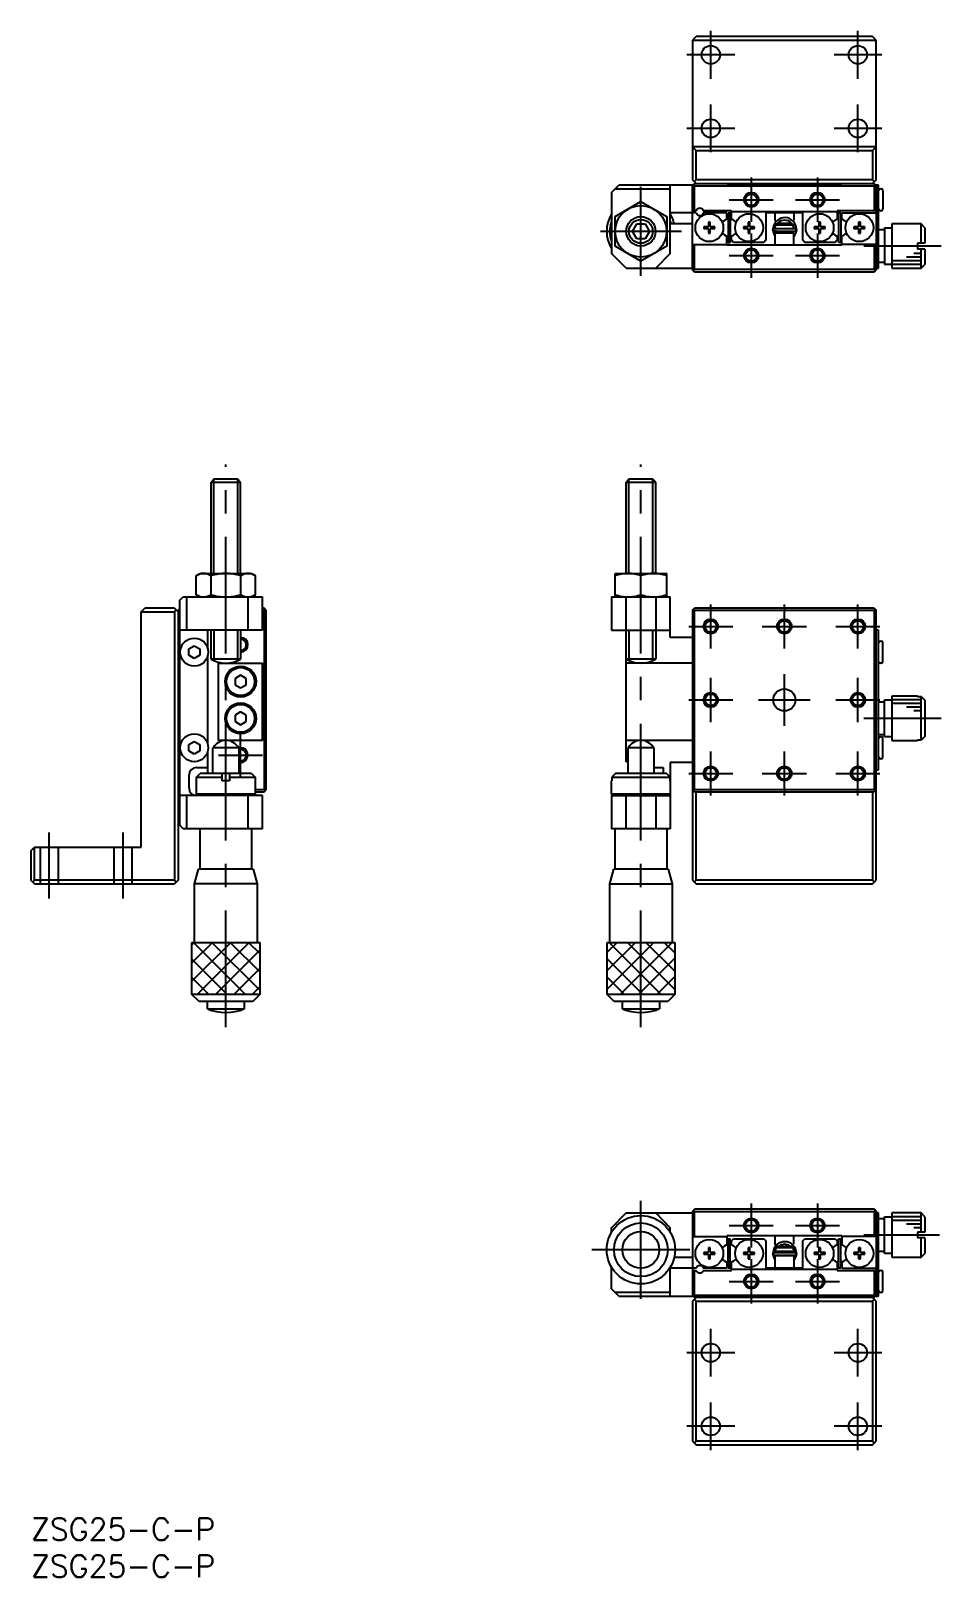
# Model space of a CAD drawing. Extents: x 0 to 268, y -8 to 202.
# Drawn here: x 0 to 123.7, y -8 to 202.2 of the extents above; entities that cross this region are included whole.
import ezdxf

# ---------------------------------------------------------------- set-up
doc = ezdxf.new("R2010")
doc.units = 0
doc.header["$LTSCALE"] = 0.5
doc.linetypes.add('CENTER', pattern=[50.8, 31.75, -6.35, 6.35, -6.35])
doc.linetypes.add('DASHED', pattern=[19.05, 12.7, -6.35])
for name, color, linetype in [('MSM_CENTER', 1, 'CENTER'), ('MSM_CONTINUOUS', 7, 'CONTINUOUS'), ('MSM_DASHED', 4, 'DASHED'), ('MSM_NARROW', 5, 'CONTINUOUS'), ('MSM_PART_NUMBER', 7, 'CONTINUOUS')]:
    doc.layers.add(name, color=color, linetype=linetype)
doc.styles.get("Standard").update_dxf_attribs({"font": 'txt.shx', "height": 3, "bigfont": 'bigfont.shx'})

# ---------------------------------------------------------------- blocks, each defined once
blk = doc.blocks.new('*U11')
at = {"layer": 'MSM_PART_NUMBER'}
blk.add_text('ZSG25-C-P', height=3, dxfattribs=at).set_placement((0, -3))
blk = doc.blocks.new('*U12')
at = {"layer": 'MSM_PART_NUMBER'}
blk.add_text('ZSG25-C-P', height=3, dxfattribs=at).set_placement((0, -8))

msp = doc.modelspace()

# ---------------------------------------------------------------- linework, layer by layer
at = {"layer": 'MSM_CENTER'}
for p, q in [((92.42, 195.71), (92.42, 202.21)), ((112.42, 195.71), (112.42, 202.21)), ((95.67, 198.96), (89.18, 198.96)), ((115.67, 198.96), (109.17, 198.96)), ((92.42, 185.71), (92.42, 192.21)), ((112.42, 185.71), (112.42, 192.21)), ((95.67, 188.96), (89.18, 188.96)), ((115.67, 188.96), (109.17, 188.96)), ((82.92, 168.92), (82.92, 181)), ((97.92, 182.26), (97.92, 176.26)), ((106.92, 182.26), (106.92, 176.26)), ((94.92, 179.26), (100.92, 179.26)), ((103.92, 179.26), (109.92, 179.26)), ((88.42, 174.96), (77.42, 174.96)), ((97.92, 174.66), (97.92, 168.66)), ((106.92, 174.66), (106.92, 168.66)), ((123.72, 172.96), (113.22, 172.96)), ((94.92, 171.66), (100.92, 171.66)), ((103.92, 171.66), (109.92, 171.66)), ((26.5, 66.75), (26.5, 143.25)), ((82.92, 66.75), (82.92, 143.25)), ((92.42, 118.25), (92.42, 124.25)), ((102.42, 118.25), (102.42, 124.25)), ((112.42, 118.25), (112.42, 124.25)), ((89.42, 121.25), (95.42, 121.25)), ((99.42, 121.25), (105.42, 121.25)), ((109.42, 121.25), (115.42, 121.25)), ((92.42, 108.25), (92.42, 114.25)), ((102.42, 107.75), (102.42, 114.75)), ((112.42, 108.25), (112.42, 114.25)), ((89.42, 111.25), (95.42, 111.25)), ((98.92, 111.25), (105.92, 111.25)), ((109.42, 111.25), (115.42, 111.25)), ((123.72, 108.75), (113.22, 108.75)), ((28.5, 100.75), (28.5, 106.75)), ((25.5, 103.75), (31.5, 103.75)), ((92.42, 98.25), (92.42, 104.25)), ((102.42, 98.25), (102.42, 104.25)), ((112.42, 98.25), (112.42, 104.25)), ((89.42, 101.25), (95.42, 101.25)), ((99.42, 101.25), (105.42, 101.25)), ((109.42, 101.25), (115.42, 101.25)), ((2.5, 84.25), (2.5, 93.25)), ((12.5, 93.25), (12.5, 84.25)), ((82.92, 29.85), (82.92, 43.15)), ((97.92, 42.8), (97.92, 36.8)), ((106.92, 42.8), (106.92, 36.8)), ((94.92, 39.8), (100.92, 39.8)), ((103.92, 39.8), (109.92, 39.8)), ((123.52, 38.5), (113.22, 38.5)), ((89.57, 36.5), (76.27, 36.5)), ((97.92, 35.2), (97.92, 29.2)), ((106.92, 35.2), (106.92, 29.2)), ((94.92, 32.2), (100.92, 32.2)), ((103.92, 32.2), (109.92, 32.2)), ((92.42, 19.25), (92.42, 25.75)), ((112.42, 19.25), (112.42, 25.75)), ((95.67, 22.5), (89.18, 22.5)), ((115.67, 22.5), (109.17, 22.5)), ((92.42, 9.25), (92.42, 15.75)), ((112.42, 9.25), (112.42, 15.75)), ((95.67, 12.5), (89.18, 12.5)), ((115.67, 12.5), (109.17, 12.5))]:
    msp.add_line(p, q, dxfattribs=at)
at = {"layer": 'MSM_CONTINUOUS'}
for p, q in [((90.43, 201.46), (89.93, 200.96)), ((89.93, 200.96), (89.93, 181.96)), ((89.93, 200.96), (114.92, 200.96)), ((114.42, 201.46), (90.43, 201.46)), ((114.92, 200.96), (114.42, 201.46)), ((114.92, 181.96), (114.92, 200.96)), ((114.92, 186.46), (89.93, 186.46)), ((89.93, 186.46), (90.43, 185.96)), ((90.43, 185.96), (114.42, 185.96)), ((90.43, 181.96), (90.43, 185.96)), ((114.42, 185.96), (114.92, 186.46)), ((114.42, 185.96), (114.42, 181.96)), ((78.93, 180.26), (79.93, 181.26)), ((89.93, 181.26), (79.93, 181.26)), ((86.92, 171.96), (86.92, 181.26)), ((90.43, 181.46), (89.93, 181.96)), ((89.93, 181.16), (90.22, 181.46)), ((89.93, 169.76), (89.93, 181.26)), ((90.22, 181.16), (90.07, 181.31)), ((90.43, 181.96), (90.18, 181.71)), ((90.22, 181.46), (114.62, 181.46)), ((90.22, 181.16), (114.62, 181.16)), ((90.22, 177.76), (90.22, 181.16)), ((114.42, 181.96), (90.43, 181.96)), ((94.62, 181.46), (94.82, 181.26)), ((94.82, 181.26), (110.02, 181.26)), ((110.02, 181.26), (110.22, 181.46)), ((114.92, 181.96), (114.42, 181.46)), ((114.67, 181.71), (114.42, 181.96)), ((114.62, 181.46), (114.92, 181.16)), ((114.77, 181.31), (114.62, 181.16)), ((114.62, 181.16), (114.62, 177.76)), ((114.92, 181.26), (114.92, 169.76)), ((115.22, 181.26), (114.92, 181.26)), ((115.22, 169.96), (115.22, 181.26)), ((78.93, 180.26), (78.93, 171.96)), ((79.43, 180.76), (86.92, 180.76)), ((79.43, 176.98), (82.92, 179)), ((82.92, 179), (86.43, 176.98)), ((115.47, 180.76), (115.58, 180.76)), ((115.83, 180.51), (115.83, 178.01)), ((79.43, 172.94), (79.43, 176.98)), ((86.43, 176.98), (86.43, 172.94)), ((90.45, 177.46), (86.92, 177.46)), ((90.45, 177.76), (89.93, 177.76)), ((95.22, 177.76), (91.4, 177.76)), ((94.62, 177.46), (91.4, 177.46)), ((94.62, 176.66), (94.33, 176.49)), ((94.62, 176.66), (94.62, 177.46)), ((94.77, 177.46), (94.77, 173.46)), ((94.77, 177.46), (95.07, 177.46)), ((95.07, 177.46), (95.07, 173.46)), ((95.22, 176.66), (95.22, 177.76)), ((95.22, 177.66), (109.62, 177.66)), ((95.22, 176.66), (95.52, 176.49)), ((99.92, 177.46), (99.92, 173.76)), ((104.92, 177.46), (99.92, 177.46)), ((101.19, 176.41), (101.19, 177.46)), ((103.69, 177.46), (103.69, 176.47)), ((104.92, 173.76), (104.92, 177.46)), ((109.62, 176.66), (109.33, 176.49)), ((114.92, 177.76), (109.62, 177.76)), ((109.62, 177.76), (109.62, 176.66)), ((109.77, 177.46), (109.77, 173.46)), ((110.08, 177.46), (109.77, 177.46)), ((110.08, 177.46), (110.08, 173.46)), ((110.22, 177.46), (114.92, 177.46)), ((110.22, 176.66), (110.22, 177.46)), ((110.22, 176.66), (110.52, 176.49)), ((115.58, 177.76), (115.47, 177.76)), ((81.77, 174.96), (82.35, 175.96)), ((82.35, 173.96), (81.77, 174.96)), ((82.35, 175.96), (83.5, 175.96)), ((83.5, 175.96), (84.08, 174.96)), ((84.08, 174.96), (83.5, 173.96)), ((89.93, 175.96), (86.92, 175.96)), ((92.1, 175.58), (91.47, 175.58)), ((91.47, 175.58), (91.47, 175.33)), ((91.47, 175.33), (92.1, 175.33)), ((92.1, 176.21), (92.1, 175.58)), ((92.35, 176.21), (92.1, 176.21)), ((92.1, 175.33), (92.1, 174.71)), ((92.1, 174.71), (92.35, 174.71)), ((92.35, 175.58), (92.35, 176.21)), ((92.97, 175.58), (92.35, 175.58)), ((92.35, 175.33), (92.97, 175.33)), ((92.35, 174.71), (92.35, 175.33)), ((92.97, 175.33), (92.97, 175.58)), ((97.5, 175.58), (96.87, 175.58)), ((96.87, 175.58), (96.87, 175.33)), ((96.87, 175.33), (97.5, 175.33)), ((97.5, 176.21), (97.5, 175.58)), ((97.75, 176.21), (97.5, 176.21)), ((97.5, 175.33), (97.5, 174.71)), ((97.5, 174.71), (97.75, 174.71)), ((97.75, 175.58), (97.75, 176.21)), ((98.37, 175.58), (97.75, 175.58)), ((97.75, 175.33), (98.37, 175.33)), ((97.75, 174.71), (97.75, 175.33)), ((98.37, 175.33), (98.37, 175.58)), ((100.87, 175.18), (100.9, 175.28)), ((100.91, 175.08), (100.87, 175.18)), ((100.9, 175.28), (100.97, 175.35)), ((100.99, 175.02), (100.91, 175.08)), ((100.97, 175.35), (101.09, 175.37)), ((101.02, 174.8), (101.03, 174.84)), ((101.02, 174.77), (101.02, 174.8)), ((101.02, 174.74), (101.02, 174.77)), ((101.02, 174.7), (101.02, 174.74)), ((101.02, 174.67), (101.02, 174.7)), ((101.02, 174.64), (101.02, 174.67)), ((101.03, 174.61), (101.02, 174.64)), ((101.03, 174.84), (101.04, 174.87)), ((101.04, 174.57), (101.03, 174.61)), ((101.04, 174.9), (101.05, 174.93)), ((101.04, 174.87), (101.04, 174.9)), ((101.04, 174.54), (101.04, 174.57)), ((101.05, 174.51), (101.04, 174.54)), ((101.05, 174.93), (101.07, 174.97)), ((101.06, 174.48), (101.05, 174.51)), ((101.08, 174.45), (101.06, 174.48)), ((101.07, 174.97), (101.08, 175)), ((101.08, 175.36), (103.86, 175.36)), ((101.08, 175), (101.09, 175.01)), ((101.09, 175.37), (101.17, 175.38)), ((101.17, 175.36), (101.17, 175.56)), ((101.17, 175.56), (101.22, 175.56)), ((101.17, 175.36), (103.67, 175.36)), ((101.18, 175.36), (101.17, 175.36)), ((101.17, 174.76), (101.41, 175)), ((101.17, 174.76), (103.67, 174.76)), ((101.17, 173.06), (101.17, 174.76)), ((101.22, 175.86), (101.44, 176.06)), ((101.22, 175.86), (103.62, 175.86)), ((101.22, 175.56), (101.22, 175.86)), ((101.44, 176.06), (103.41, 176.06)), ((103.41, 176.06), (103.62, 175.86)), ((103.44, 175), (103.67, 174.76)), ((103.56, 174.87), (103.58, 175)), ((103.58, 174.85), (103.65, 175)), ((103.62, 175.86), (103.62, 175.56)), ((103.63, 175.7), (103.62, 175.69)), ((103.62, 175.63), (103.64, 175.64)), ((103.62, 175.56), (103.67, 175.56)), ((103.68, 175.56), (103.63, 175.71)), ((103.63, 175.68), (103.64, 175.68)), ((103.64, 175.64), (103.65, 175.65)), ((103.67, 175.56), (103.67, 175.36)), ((103.67, 175.36), (103.67, 175.35)), ((103.67, 174.76), (103.67, 173.06)), ((103.72, 175.38), (103.68, 175.56)), ((103.68, 175.5), (103.7, 175.48)), ((103.68, 175.38), (103.79, 175.38)), ((103.79, 175.38), (103.89, 175.37)), ((103.89, 175.37), (103.99, 175.34)), ((104.02, 175.07), (103.93, 175.02)), ((103.99, 175.34), (104.06, 175.26)), ((104.07, 175.16), (104.02, 175.07)), ((104.06, 175.26), (104.07, 175.16)), ((106.47, 175.58), (106.47, 175.33)), ((107.1, 175.58), (106.47, 175.58)), ((106.47, 175.33), (107.1, 175.33)), ((107.1, 176.21), (107.1, 175.58)), ((107.35, 176.21), (107.1, 176.21)), ((107.1, 175.33), (107.1, 174.71)), ((107.1, 174.71), (107.35, 174.71)), ((107.35, 175.58), (107.35, 176.21)), ((107.97, 175.58), (107.35, 175.58)), ((107.35, 175.33), (107.97, 175.33)), ((107.35, 174.71), (107.35, 175.33)), ((107.97, 175.33), (107.97, 175.58)), ((112.5, 175.58), (111.87, 175.58)), ((111.87, 175.58), (111.87, 175.33)), ((111.87, 175.33), (112.5, 175.33)), ((112.75, 176.21), (112.5, 176.21)), ((112.5, 176.21), (112.5, 175.58)), ((112.5, 175.33), (112.5, 174.71)), ((112.5, 174.71), (112.75, 174.71)), ((112.75, 175.58), (112.75, 176.21)), ((113.37, 175.58), (112.75, 175.58)), ((112.75, 174.71), (112.75, 175.33)), ((112.75, 175.33), (113.37, 175.33)), ((113.37, 175.33), (113.37, 175.58)), ((115.22, 175.21), (116.03, 175.21)), ((116.03, 175.46), (116.03, 170.46)), ((116.03, 175.46), (117.02, 175.46)), ((117.02, 175.96), (117.02, 169.96)), ((121.02, 175.96), (117.02, 175.96)), ((121.02, 173.36), (121.02, 175.96)), ((121.52, 175.46), (121.02, 175.96)), ((121.52, 175.46), (121.52, 173.36)), ((82.92, 170.92), (79.43, 172.94)), ((83.5, 173.96), (82.35, 173.96)), ((86.43, 172.94), (82.92, 170.92)), ((89.93, 173.16), (94.62, 173.16)), ((90.22, 169.76), (90.22, 173.16)), ((94.62, 174.26), (94.33, 174.43)), ((94.62, 173.06), (94.62, 174.26)), ((110.22, 173.06), (94.62, 173.06)), ((94.77, 173.46), (95.07, 173.46)), ((95.22, 174.26), (95.52, 174.43)), ((95.22, 173.76), (95.22, 174.26)), ((95.52, 173.46), (95.22, 173.76)), ((99.62, 173.46), (95.52, 173.46)), ((99.92, 173.76), (99.62, 173.46)), ((101.09, 174.42), (101.08, 174.45)), ((101.11, 174.39), (101.09, 174.42)), ((101.12, 174.36), (101.11, 174.39)), ((101.12, 174.36), (101.13, 174.36)), ((101.12, 174.36), (101.12, 174.36)), ((101.12, 174.36), (101.12, 174.36)), ((101.12, 174.36), (101.12, 174.36)), ((101.13, 174.36), (101.17, 174.37)), ((101.13, 174.36), (101.14, 174.36)), ((101.13, 174.36), (101.13, 174.36)), ((101.13, 174.36), (101.13, 174.36)), ((101.13, 174.36), (101.13, 174.36)), ((101.13, 174.36), (101.13, 174.36)), ((101.14, 174.36), (101.15, 174.36)), ((101.14, 174.36), (101.14, 174.36)), ((101.15, 174.37), (101.16, 174.37)), ((101.15, 174.36), (101.15, 174.37)), ((101.16, 174.37), (101.17, 174.37)), ((101.16, 174.37), (101.16, 174.37)), ((101.17, 174.37), (101.17, 174.38)), ((105.22, 173.46), (104.92, 173.76)), ((109.33, 173.46), (105.22, 173.46)), ((109.62, 174.26), (109.33, 174.43)), ((109.62, 173.76), (109.33, 173.46)), ((109.62, 174.26), (109.62, 173.76)), ((110.08, 173.46), (109.77, 173.46)), ((110.22, 174.26), (110.52, 174.43)), ((110.22, 173.06), (110.22, 174.26)), ((114.92, 173.16), (110.22, 173.16)), ((114.62, 173.16), (114.62, 169.76)), ((120.52, 173.36), (120.52, 172.56)), ((121.52, 173.36), (120.52, 173.36)), ((121.52, 172.56), (120.52, 172.56)), ((121.02, 169.96), (121.02, 172.56)), ((121.52, 172.56), (121.52, 170.46)), ((80.93, 169.96), (78.93, 171.96)), ((86.92, 171.96), (84.93, 169.96)), ((116.03, 170.71), (115.22, 170.71)), ((117.02, 170.46), (116.03, 170.46)), ((121.02, 169.96), (121.52, 170.46)), ((80.93, 169.96), (89.93, 169.96)), ((89.93, 169.76), (90.22, 169.46)), ((90.07, 169.61), (90.22, 169.76)), ((114.62, 169.76), (90.22, 169.76)), ((90.22, 169.46), (114.62, 169.46)), ((114.62, 169.46), (114.92, 169.76)), ((114.62, 169.76), (114.77, 169.61)), ((114.92, 169.96), (115.22, 169.96)), ((117.02, 169.96), (121.02, 169.96)), ((24.88, 141.25), (24.5, 140.87)), ((24.5, 140.87), (28.5, 140.87)), ((24.5, 128.45), (24.5, 140.87)), ((28.12, 141.25), (24.88, 141.25)), ((28.5, 140.87), (28.12, 141.25)), ((28.5, 128.45), (28.5, 140.87)), ((81.3, 141.25), (80.93, 140.87)), ((80.93, 140.87), (84.93, 140.87)), ((80.93, 128.45), (80.93, 140.87)), ((84.55, 141.25), (81.3, 141.25)), ((84.93, 140.87), (84.55, 141.25)), ((84.93, 128.45), (84.93, 140.87)), ((22.46, 128.14), (23, 128.45)), ((23, 128.45), (30, 128.45)), ((30, 128.45), (30.54, 128.14)), ((79.43, 128.45), (86.43, 128.45)), ((79.43, 125.25), (79.43, 128.45)), ((86.43, 125.25), (86.43, 128.45)), ((22.46, 125.56), (22.46, 128.14)), ((24.48, 125.56), (24.48, 128.14)), ((28.52, 125.56), (28.52, 128.14)), ((30.54, 125.56), (30.54, 128.14)), ((82.92, 125.56), (82.92, 128.14)), ((20.2, 124.75), (20.7, 125.25)), ((20.2, 124.75), (20.2, 94.25)), ((20.7, 125.25), (31.5, 125.25)), ((21.2, 120.75), (21.2, 125.25)), ((23, 125.25), (22.46, 125.56)), ((29.53, 125.25), (29.48, 125.25)), ((29.5, 125.25), (29.5, 120.75)), ((30.54, 125.56), (30, 125.25)), ((31.5, 120.75), (31.5, 125.25)), ((78.93, 125.25), (86.92, 125.25)), ((78.93, 125.25), (78.93, 120.75)), ((80.93, 102.85), (80.93, 125.25)), ((84.93, 125.25), (84.93, 116.79)), ((86.92, 119.75), (86.92, 125.25)), ((15, 123.25), (15.5, 123.75)), ((15, 91.25), (15, 123.25)), ((15, 123.25), (19.5, 123.25)), ((19.5, 123.75), (15.5, 123.75)), ((19.5, 123.75), (20, 123.25)), ((19.75, 123.5), (19.5, 123.25)), ((19.5, 123.25), (19.5, 86.75)), ((20.2, 123.65), (20, 123.45)), ((20, 123.45), (20, 86.75)), ((20.15, 123.6), (20.2, 123.55)), ((31.7, 123.75), (31.5, 123.75)), ((31.5, 123.45), (31.7, 123.45)), ((32, 123.45), (31.7, 123.75)), ((31.7, 123.45), (31.85, 123.6)), ((31.7, 123.45), (31.7, 99.05)), ((32, 99.05), (32, 123.45)), ((89.93, 123.45), (90.22, 123.75)), ((89.93, 123.45), (89.93, 86.75)), ((90.22, 123.45), (90.07, 123.6)), ((114.62, 123.75), (90.22, 123.75)), ((90.22, 99.05), (90.22, 123.45)), ((90.22, 123.45), (114.62, 123.45)), ((114.62, 123.75), (114.92, 123.45)), ((114.62, 123.45), (114.77, 123.6)), ((114.62, 123.45), (114.62, 99.05)), ((114.92, 86.75), (114.92, 123.45)), ((31.5, 120.75), (20.2, 120.75)), ((24, 120.75), (24, 118.36)), ((24.5, 116.79), (24.5, 120.75)), ((28.5, 120.75), (28.5, 116.79)), ((78.93, 120.75), (86.92, 120.75)), ((115.22, 120.75), (114.92, 120.75)), ((115.22, 101.75), (115.22, 120.75)), ((21.45, 118.18), (22.2, 118.62)), ((21.45, 117.32), (21.45, 118.18)), ((22.2, 118.62), (22.95, 118.18)), ((22.95, 118.18), (22.95, 117.32)), ((89.93, 119.75), (86.92, 119.75)), ((115.47, 119.25), (115.58, 119.25)), ((115.83, 116.5), (115.83, 119)), ((22.2, 116.88), (21.45, 117.32)), ((22.95, 117.32), (22.2, 116.88)), ((24, 117.14), (24, 105.36)), ((28.5, 116.79), (24.5, 116.79)), ((25.5, 116.25), (31.5, 116.25)), ((25.5, 105.75), (25.5, 116.25)), ((31.5, 105.75), (31.5, 116.25)), ((84.93, 116.79), (80.93, 116.79)), ((89.93, 116.25), (80.93, 116.25)), ((115.58, 116.25), (115.47, 116.25)), ((28.5, 114.62), (27.75, 114.18)), ((27.75, 114.18), (27.75, 113.32)), ((29.25, 114.18), (28.5, 114.62)), ((29.25, 113.32), (29.25, 114.18)), ((27.75, 113.32), (28.5, 112.88)), ((28.5, 112.88), (29.25, 113.32)), ((120.52, 111.75), (117.02, 111.75)), ((117.02, 111.75), (117.02, 105.75)), ((120.52, 111.75), (120.52, 111.72)), ((120.52, 111.72), (121.02, 111.72)), ((121.02, 105.78), (121.02, 111.72)), ((121.02, 111.72), (121.52, 111.22)), ((28.5, 109.62), (27.75, 109.18)), ((29.25, 109.18), (28.5, 109.62)), ((115.22, 111), (116.03, 111)), ((116.03, 106.25), (116.03, 111.25)), ((116.03, 111.25), (117.02, 111.25)), ((121.52, 111.22), (121.52, 106.28)), ((27.75, 109.18), (27.75, 108.32)), ((27.75, 108.32), (28.5, 107.88)), ((28.5, 107.88), (29.25, 108.32)), ((29.25, 108.32), (29.25, 109.18)), ((21.45, 105.18), (22.2, 105.62)), ((21.45, 104.32), (21.45, 105.18)), ((22.2, 105.62), (22.95, 105.18)), ((22.95, 105.18), (22.95, 104.32)), ((31.5, 105.75), (25.5, 105.75)), ((89.93, 105.75), (80.93, 105.75)), ((116.03, 106.5), (115.22, 106.5)), ((115.47, 106.25), (115.58, 106.25)), ((115.83, 103.5), (115.83, 106)), ((117.02, 106.25), (116.03, 106.25)), ((117.02, 105.75), (120.52, 105.75)), ((120.52, 105.78), (120.52, 105.75)), ((121.02, 105.78), (120.52, 105.78)), ((121.52, 106.28), (121.02, 105.78)), ((22.2, 103.88), (21.45, 104.32)), ((22.95, 104.32), (22.2, 103.88)), ((24, 104.14), (24, 101.25)), ((24.75, 101.25), (24.75, 104.75)), ((28.25, 104.75), (24.75, 104.75)), ((28.25, 104.75), (28.25, 101.25)), ((84.68, 104.75), (81.18, 104.75)), ((81.18, 101.25), (81.18, 104.75)), ((84.68, 104.75), (84.68, 101.25)), ((115.58, 103.25), (115.47, 103.25)), ((21.5, 99.25), (21.5, 101.05)), ((22.5, 102.05), (24, 102.05)), ((22.5, 100.75), (23, 101.25)), ((30, 101.25), (23, 101.25)), ((26, 100.25), (26, 101.25)), ((27, 101.25), (27, 100.25)), ((30, 101.25), (30.5, 100.75)), ((79.46, 101.25), (78.96, 100.75)), ((86.39, 101.25), (79.46, 101.25)), ((81.18, 102.85), (80.93, 102.85)), ((84.68, 102.05), (85.93, 102.05)), ((85.93, 102.05), (85.93, 101.25)), ((86.89, 100.75), (86.39, 101.25)), ((86.92, 102.75), (86.92, 93.75)), ((89.93, 102.75), (86.92, 102.75)), ((114.92, 101.75), (115.22, 101.75)), ((20, 99.05), (20.2, 98.85)), ((20.2, 98.95), (20.15, 98.9)), ((22.5, 100.75), (26, 100.75)), ((22.5, 98.45), (22.5, 100.75)), ((27, 100.25), (26, 100.25)), ((27, 100.75), (30.5, 100.75)), ((30.5, 100.75), (30.5, 98.45)), ((31.7, 99.05), (30.5, 99.05)), ((31.7, 98.75), (32, 99.05)), ((31.85, 98.9), (31.7, 99.05)), ((78.93, 98.45), (78.93, 100.25)), ((78.96, 100.25), (78.93, 100.25)), ((78.96, 100.75), (86.89, 100.75)), ((78.96, 100.75), (78.96, 100.25)), ((86.89, 100.25), (86.89, 100.75)), ((86.92, 100.25), (86.89, 100.25)), ((90.22, 98.75), (89.93, 99.05)), ((90.07, 98.9), (90.22, 99.05)), ((114.62, 99.05), (90.22, 99.05)), ((114.92, 99.05), (114.62, 98.75)), ((114.77, 98.9), (114.62, 99.05)), ((31.5, 98.25), (20.2, 98.25)), ((21.2, 93.75), (21.2, 98.25)), ((30.5, 98.45), (22.5, 98.45)), ((22.7, 98.25), (22.5, 98.45)), ((29.5, 98.25), (29.5, 93.75)), ((30.5, 98.45), (30.3, 98.25)), ((30.5, 98.75), (31.7, 98.75)), ((31.5, 93.75), (31.5, 98.25)), ((86.92, 98.45), (78.93, 98.45)), ((79.12, 98.25), (78.93, 98.45)), ((78.93, 98.25), (86.92, 98.25)), ((78.93, 98.25), (78.93, 93.75)), ((80.93, 93.75), (80.93, 98.25)), ((84.93, 98.25), (84.93, 93.75)), ((86.92, 98.45), (86.72, 98.25)), ((90.22, 98.75), (114.62, 98.75)), ((90.43, 86.75), (90.43, 98.75)), ((114.42, 98.75), (114.42, 86.75)), ((20.7, 93.75), (20.2, 94.25)), ((31.5, 93.75), (20.7, 93.75)), ((23, 88.25), (23, 93.75)), ((30, 93.75), (30, 88.25)), ((86.92, 93.75), (78.93, 93.75)), ((79.43, 88.25), (79.43, 93.75)), ((86.43, 93.75), (86.43, 88.25)), ((0, 90.75), (0.5, 91.25)), ((0, 90.75), (0, 86.75)), ((0.5, 86.75), (0.5, 91.25)), ((0.5, 91.25), (15, 91.25)), ((0.5, 86.25), (0, 86.75)), ((0.25, 86.5), (0.5, 86.75)), ((19.5, 86.75), (0.5, 86.75)), ((0.5, 86.25), (19.5, 86.25)), ((20, 86.75), (19.5, 86.25)), ((19.5, 86.75), (19.75, 86.5)), ((22.25, 86.25), (22.8, 88.25)), ((30.75, 86.25), (22.25, 86.25)), ((22.25, 78.25), (22.25, 86.25)), ((30.2, 88.25), (22.8, 88.25)), ((30.2, 88.25), (30.75, 86.25)), ((30.75, 86.25), (30.75, 78.25)), ((78.68, 86.25), (79.22, 88.25)), ((78.68, 86.25), (87.18, 86.25)), ((78.68, 78.25), (78.68, 86.25)), ((86.62, 88.25), (79.22, 88.25)), ((86.62, 88.25), (87.18, 86.25)), ((87.18, 86.25), (87.18, 78.25)), ((89.93, 86.75), (90.43, 86.25)), ((90.43, 86.75), (90.18, 86.5)), ((114.42, 86.75), (90.43, 86.75)), ((90.43, 86.25), (114.42, 86.25)), ((114.42, 86.25), (114.92, 86.75)), ((114.67, 86.5), (114.42, 86.75)), ((21.85, 78.25), (21.85, 71.25)), ((31.15, 78.25), (21.85, 78.25)), ((31.15, 71.25), (31.15, 78.25)), ((87.57, 78.25), (78.27, 78.25)), ((78.27, 78.25), (78.27, 71.25)), ((87.57, 71.25), (87.57, 78.25)), ((21.85, 71.25), (31.15, 71.25)), ((22.85, 70.25), (21.85, 71.25)), ((30.15, 70.25), (22.85, 70.25)), ((24, 69.25), (24, 70.25)), ((29, 70.25), (29, 69.25)), ((31.15, 71.25), (30.15, 70.25)), ((78.27, 71.25), (87.57, 71.25)), ((79.27, 70.25), (78.27, 71.25)), ((86.57, 70.25), (79.27, 70.25)), ((80.43, 69.25), (80.43, 70.25)), ((85.43, 70.25), (85.43, 69.25)), ((87.57, 71.25), (86.57, 70.25)), ((24, 69.25), (29, 69.25)), ((80.43, 69.25), (85.43, 69.25)), ((78.93, 39.5), (80.93, 41.5)), ((80.93, 41.5), (89.93, 41.5)), ((84.93, 41.5), (86.92, 39.5)), ((89.93, 41.7), (90.22, 42)), ((89.93, 41.7), (89.93, 30.2)), ((90.22, 41.7), (90.07, 41.85)), ((114.62, 42), (90.22, 42)), ((90.22, 41.7), (114.62, 41.7)), ((90.22, 38.3), (90.22, 41.7)), ((114.92, 41.7), (114.62, 42)), ((114.77, 41.85), (114.62, 41.7)), ((114.62, 41.7), (114.62, 38.3)), ((114.92, 41.7), (114.92, 30.2)), ((115.22, 41.5), (114.92, 41.5)), ((115.22, 30.2), (115.22, 41.5)), ((115.22, 40.75), (116.03, 40.75)), ((116.03, 36), (116.03, 41)), ((116.03, 41), (117.02, 41)), ((117.02, 41.5), (117.02, 35.5)), ((121.02, 41.5), (117.02, 41.5)), ((121.02, 38.9), (121.02, 41.5)), ((121.52, 41), (121.02, 41.5)), ((121.52, 41), (121.52, 38.9)), ((78.93, 38.87), (78.93, 39.5)), ((86.92, 38.87), (86.92, 39.5)), ((89.93, 38.3), (94.62, 38.3)), ((110.22, 38.4), (94.62, 38.4)), ((94.62, 38.4), (94.62, 37.2)), ((94.77, 34), (94.77, 38)), ((94.77, 38), (95.07, 38)), ((95.07, 34), (95.07, 38)), ((95.22, 37.7), (95.52, 38)), ((95.52, 38), (99.62, 38)), ((99.62, 38), (99.92, 37.7)), ((101.17, 37.16), (101.17, 38.4)), ((103.67, 38.4), (103.67, 37.28)), ((104.92, 37.7), (105.22, 38)), ((105.22, 38), (109.33, 38)), ((109.33, 38), (109.62, 37.7)), ((109.77, 34), (109.77, 38)), ((109.77, 38), (110.08, 38)), ((110.08, 34), (110.08, 38)), ((110.22, 38.4), (110.22, 37.2)), ((114.92, 38.3), (110.22, 38.3)), ((120.52, 38.9), (120.52, 38.1)), ((121.52, 38.9), (120.52, 38.9)), ((121.52, 38.1), (120.52, 38.1)), ((121.02, 35.5), (121.02, 38.1)), ((121.52, 38.1), (121.52, 36)), ((92.1, 36.12), (91.47, 36.12)), ((91.47, 36.12), (91.47, 35.88)), ((91.47, 35.88), (92.1, 35.88)), ((92.35, 36.75), (92.1, 36.75)), ((92.1, 36.75), (92.1, 36.12)), ((92.1, 35.88), (92.1, 35.25)), ((92.35, 36.12), (92.35, 36.75)), ((92.97, 36.12), (92.35, 36.12)), ((92.35, 35.88), (92.97, 35.88)), ((92.35, 35.25), (92.35, 35.88)), ((92.97, 35.88), (92.97, 36.12)), ((94.33, 37.03), (94.62, 37.2)), ((95.22, 37.2), (95.22, 37.7)), ((95.52, 37.03), (95.22, 37.2)), ((97.5, 36.12), (96.87, 36.12)), ((96.87, 36.12), (96.87, 35.88)), ((96.87, 35.88), (97.5, 35.88)), ((97.75, 36.75), (97.5, 36.75)), ((97.5, 36.75), (97.5, 36.12)), ((97.5, 35.88), (97.5, 35.25)), ((97.75, 36.12), (97.75, 36.75)), ((98.37, 36.12), (97.75, 36.12)), ((97.75, 35.88), (98.37, 35.88)), ((97.75, 35.25), (97.75, 35.88)), ((98.37, 35.88), (98.37, 36.12)), ((99.92, 37.7), (99.92, 34)), ((100.87, 35.96), (100.9, 36.06)), ((100.91, 35.86), (100.87, 35.96)), ((100.9, 36.06), (100.98, 36.13)), ((101, 35.8), (100.91, 35.86)), ((100.98, 36.13), (101.08, 36.15)), ((101.08, 36.15), (101.2, 36.15)), ((101.08, 36.14), (103.86, 36.14)), ((101.19, 36.3), (101.19, 36.5)), ((101.19, 36.5), (101.24, 36.5)), ((101.19, 36.3), (103.69, 36.3)), ((101.37, 36.13), (101.19, 36.3)), ((101.19, 35.7), (101.27, 35.78)), ((101.2, 36.15), (101.31, 36.16)), ((101.25, 36.25), (101.23, 36.15)), ((101.24, 36.8), (101.46, 37)), ((101.24, 36.8), (103.64, 36.8)), ((101.24, 36.5), (101.24, 36.8)), ((101.24, 35.78), (101.25, 35.75)), ((101.3, 36.2), (101.25, 36.24)), ((101.31, 36.16), (101.34, 36.16)), ((101.46, 37), (103.43, 37)), ((103.43, 37), (103.64, 36.8)), ((103.69, 36.3), (103.52, 36.13)), ((103.63, 36.13), (103.62, 36.13)), ((103.62, 35.78), (103.69, 35.7)), ((103.62, 35.78), (103.62, 35.77)), ((103.64, 36.14), (103.63, 36.13)), ((103.64, 36.8), (103.64, 36.5)), ((103.66, 36.77), (103.64, 36.76)), ((103.64, 36.75), (103.67, 36.77)), ((103.64, 36.5), (103.69, 36.5)), ((103.65, 36.14), (103.64, 36.14)), ((103.66, 36.15), (103.65, 36.14)), ((103.82, 36.86), (103.66, 36.77)), ((103.67, 36.15), (103.66, 36.15)), ((103.67, 36.77), (103.68, 36.77)), ((103.68, 36.15), (103.67, 36.15)), ((103.68, 36.77), (103.69, 36.78)), ((103.7, 36.15), (103.68, 36.15)), ((103.69, 36.78), (103.7, 36.78)), ((103.69, 36.5), (103.69, 36.3)), ((103.69, 35.71), (103.7, 35.78)), ((103.7, 36.78), (103.71, 36.79)), ((103.71, 36.15), (103.7, 36.15)), ((103.71, 36.79), (103.72, 36.8)), ((103.71, 36.15), (103.83, 36.15)), ((103.72, 36.8), (103.73, 36.8)), ((103.73, 36.8), (103.74, 36.81)), ((103.74, 36.81), (103.75, 36.81)), ((103.75, 36.81), (103.76, 36.82)), ((103.76, 36.82), (103.77, 36.82)), ((103.77, 36.83), (103.78, 36.83)), ((103.77, 36.82), (103.77, 36.83)), ((103.78, 36.83), (103.79, 36.84)), ((103.79, 36.84), (103.8, 36.84)), ((103.8, 36.84), (103.81, 36.85)), ((103.8, 36.84), (103.8, 36.84)), ((103.81, 36.85), (103.82, 36.85)), ((103.81, 36.85), (103.81, 36.85)), ((103.81, 36.85), (103.81, 36.85)), ((103.82, 36.85), (103.82, 36.85)), ((103.82, 36.85), (103.82, 36.85)), ((103.82, 36.85), (103.82, 36.85)), ((103.82, 36.85), (103.82, 36.85)), ((103.82, 36.85), (103.82, 36.85)), ((103.82, 36.85), (103.83, 36.85)), ((103.83, 36.85), (103.84, 36.82)), ((103.83, 36.15), (103.94, 36.14)), ((103.84, 36.82), (103.86, 36.79)), ((103.85, 36.18), (103.84, 36.15)), ((103.84, 36.15), (103.84, 36.15)), ((103.87, 36.21), (103.85, 36.18)), ((103.86, 36.79), (103.87, 36.76)), ((103.87, 36.76), (103.88, 36.73)), ((103.88, 36.24), (103.87, 36.21)), ((103.88, 36.73), (103.9, 36.7)), ((103.89, 36.27), (103.88, 36.24)), ((103.99, 35.82), (103.88, 35.79)), ((103.9, 36.31), (103.89, 36.27)), ((103.9, 36.7), (103.91, 36.67)), ((103.91, 36.34), (103.9, 36.31)), ((103.91, 36.67), (103.91, 36.64)), ((103.91, 36.64), (103.92, 36.6)), ((103.92, 36.37), (103.91, 36.34)), ((103.92, 36.6), (103.92, 36.57)), ((103.92, 36.57), (103.93, 36.54)), ((103.93, 36.44), (103.92, 36.4)), ((103.92, 36.4), (103.92, 36.37)), ((103.93, 36.54), (103.93, 36.5)), ((103.93, 36.5), (103.93, 36.47)), ((103.93, 36.47), (103.93, 36.44)), ((103.94, 36.14), (104.03, 36.09)), ((104.06, 35.89), (103.99, 35.82)), ((104.03, 36.09), (104.07, 36)), ((104.07, 36), (104.06, 35.89)), ((104.92, 34), (104.92, 37.7)), ((106.47, 36.12), (106.47, 35.88)), ((107.1, 36.12), (106.47, 36.12)), ((106.47, 35.88), (107.1, 35.88)), ((107.1, 36.75), (107.1, 36.12)), ((107.35, 36.75), (107.1, 36.75)), ((107.1, 35.88), (107.1, 35.25)), ((107.35, 36.12), (107.35, 36.75)), ((107.97, 36.12), (107.35, 36.12)), ((107.35, 35.88), (107.97, 35.88)), ((107.35, 35.25), (107.35, 35.88)), ((107.97, 35.88), (107.97, 36.12)), ((109.33, 37.03), (109.62, 37.2)), ((109.62, 37.7), (109.62, 37.2)), ((110.52, 37.03), (110.22, 37.2)), ((112.5, 36.12), (111.87, 36.12)), ((111.87, 36.12), (111.87, 35.88)), ((111.87, 35.88), (112.5, 35.88)), ((112.75, 36.75), (112.5, 36.75)), ((112.5, 36.75), (112.5, 36.12)), ((112.5, 35.88), (112.5, 35.25)), ((112.75, 36.12), (112.75, 36.75)), ((113.37, 36.12), (112.75, 36.12)), ((112.75, 35.88), (113.37, 35.88)), ((112.75, 35.25), (112.75, 35.88)), ((113.37, 35.88), (113.37, 36.12)), ((116.03, 36.25), (115.22, 36.25)), ((117.02, 36), (116.03, 36)), ((121.02, 35.5), (121.52, 36)), ((78.93, 31.2), (78.93, 34.13)), ((86.92, 30.2), (86.92, 34.13)), ((90.45, 34), (86.92, 34)), ((87.47, 35.5), (89.93, 35.5)), ((89.93, 33.7), (90.45, 33.7)), ((90.22, 30.3), (90.22, 33.7)), ((94.62, 34), (91.4, 34)), ((91.4, 33.7), (95.22, 33.7)), ((92.1, 35.25), (92.35, 35.25)), ((94.33, 34.97), (94.62, 34.8)), ((94.62, 34.8), (94.62, 34)), ((95.07, 34), (94.77, 34)), ((95.52, 34.97), (95.22, 34.8)), ((95.22, 33.7), (95.22, 34.8)), ((109.62, 33.8), (95.22, 33.8)), ((97.5, 35.25), (97.75, 35.25)), ((104.92, 34), (99.92, 34)), ((101.19, 34), (101.19, 35.7)), ((101.19, 35.7), (103.69, 35.7)), ((103.69, 35.7), (103.69, 34)), ((107.1, 35.25), (107.35, 35.25)), ((109.33, 34.97), (109.62, 34.8)), ((109.62, 34.8), (109.62, 33.7)), ((109.62, 33.7), (114.92, 33.7)), ((110.08, 34), (109.77, 34)), ((110.52, 34.97), (110.22, 34.8)), ((110.22, 34.8), (110.22, 34)), ((110.22, 34), (114.92, 34)), ((112.5, 35.25), (112.75, 35.25)), ((114.62, 33.7), (114.62, 30.3)), ((115.47, 33.7), (115.58, 33.7)), ((117.02, 35.5), (121.02, 35.5)), ((115.83, 30.95), (115.83, 33.45)), ((79.93, 30.2), (78.93, 31.2)), ((86.92, 30.7), (79.43, 30.7)), ((79.93, 30.2), (89.93, 30.2)), ((89.93, 30.3), (90.22, 30)), ((90.43, 30), (89.93, 29.5)), ((89.93, 29.5), (89.93, 10.5)), ((90.07, 30.15), (90.22, 30.3)), ((90.18, 29.75), (90.43, 29.5)), ((114.62, 30.3), (90.22, 30.3)), ((114.62, 30), (90.22, 30)), ((90.43, 10.5), (90.43, 29.5)), ((90.43, 29.5), (114.42, 29.5)), ((94.82, 30.2), (94.62, 30)), ((110.02, 30.2), (94.82, 30.2)), ((110.22, 30), (110.02, 30.2)), ((114.92, 29.5), (114.42, 30)), ((114.42, 29.5), (114.67, 29.75)), ((114.42, 29.5), (114.42, 10.5)), ((114.62, 30.3), (114.77, 30.15)), ((114.62, 30), (114.92, 30.3)), ((114.92, 30.2), (115.22, 30.2)), ((114.92, 10.5), (114.92, 29.5)), ((115.58, 30.7), (115.47, 30.7)), ((89.93, 10.5), (90.43, 10)), ((90.43, 10.5), (90.18, 10.25)), ((114.42, 10.5), (90.43, 10.5)), ((90.43, 10), (114.42, 10)), ((114.42, 10), (114.92, 10.5)), ((114.67, 10.25), (114.42, 10.5))]:
    msp.add_line(p, q, dxfattribs=at)
for centre, radius in [((92.42, 198.96), 1.25), ((112.42, 198.96), 1.25), ((92.42, 188.96), 1.25), ((112.42, 188.96), 1.25), ((97.92, 179.26), 0.783), ((106.92, 179.26), 0.783), ((82.92, 174.96), 3.5), ((82.92, 174.96), 2), ((92.22, 175.46), 1.9), ((97.62, 175.46), 1.9), ((107.22, 175.46), 1.9), ((112.62, 175.46), 1.9), ((97.92, 171.66), 0.783), ((106.92, 171.66), 0.783), ((92.42, 121.25), 0.783), ((102.42, 121.25), 0.783), ((112.42, 121.25), 0.783), ((22.2, 117.75), 1.9), ((28.5, 113.75), 2.1), ((28.5, 113.75), 1.9), ((92.42, 111.25), 0.783), ((102.42, 111.25), 1.5), ((112.42, 111.25), 0.783), ((28.5, 108.75), 2.1), ((28.5, 108.75), 1.9), ((22.2, 104.75), 1.9), ((92.42, 101.25), 0.783), ((102.42, 101.25), 0.783), ((112.42, 101.25), 0.783), ((82.92, 36.5), 4.65), ((82.92, 36.5), 3.65), ((97.92, 39.8), 0.783), ((106.92, 39.8), 0.783), ((82.92, 36.5), 2.5), ((92.22, 36), 1.9), ((97.62, 36), 1.9), ((107.22, 36), 1.9), ((112.62, 36), 1.9), ((97.92, 32.2), 0.783), ((106.92, 32.2), 0.783), ((92.42, 22.5), 1.25), ((112.42, 22.5), 1.25), ((92.42, 12.5), 1.25), ((112.42, 12.5), 1.25)]:
    msp.add_circle(centre, radius, dxfattribs=at)
for centre, radius, start, end in [((115.47, 180.51), 0.25, 90, 180), ((115.58, 180.51), 0.25, 0, 90), ((82.92, 174.96), 4.65, 149.3407, 210.6593), ((82.92, 174.96), 4.65, 12.4187, 30.6593), ((90.93, 177.61), 0.5, 17.4576, 162.5424), ((90.93, 177.61), 0.5, 197.4576, 342.5424), ((94.92, 175.46), 1.19, 97.2384, 142.457), ((94.92, 175.46), 1.19, 37.543, 82.7616), ((102.47, 175.23), 1.6, 318.6251, 215.6984), ((109.92, 175.46), 1.19, 97.2384, 142.457), ((109.92, 175.46), 1.19, 37.543, 82.7616), ((115.47, 178.01), 0.25, 180, 270), ((115.58, 178.01), 0.25, 270, 0), ((82.92, 174.96), 4.25, 160.2501, 199.7499), ((82.92, 174.96), 4.25, 13.609, 19.7499), ((95.02, 175.37), 1.32, 135.035, 141.7399), ((94.92, 175.46), 1.19, 217.543, 262.7616), ((95.02, 175.55), 1.32, 218.2601, 224.965), ((94.92, 175.46), 1.19, 277.2384, 322.457), ((94.83, 175.37), 1.32, 38.2601, 44.965), ((94.83, 175.55), 1.32, 315.035, 321.7399), ((102.54, 211.3), 36.31, 267.5551, 272.1885), ((102.47, 175.23), 1.25, 41.8369, 138.1631), ((110.02, 175.37), 1.32, 135.035, 141.7399), ((110.02, 175.55), 1.32, 218.2601, 224.965), ((109.92, 175.46), 1.19, 217.543, 262.7616), ((109.92, 175.46), 1.19, 277.2384, 322.457), ((109.83, 175.37), 1.32, 38.2601, 44.965), ((109.83, 175.55), 1.32, 315.035, 321.7399), ((23.54, 126.43), 2.02, 92.0278, 122.3564), ((23.41, 126.48), 1.97, 57.23, 88.3857), ((26.59, 121.16), 7.29, 90.7368, 106.8512), ((26.44, 121.38), 7.07, 72.888, 89.5241), ((29.6, 126.43), 2.02, 92.0278, 122.3564), ((29.48, 126.48), 1.97, 57.23, 88.3857), ((81.25, 122.97), 5.48, 90.8013, 109.4549), ((81.12, 123.06), 5.39, 70.3758, 89.368), ((84.75, 122.97), 5.48, 90.8013, 109.4549), ((84.62, 123.06), 5.39, 70.3766, 89.3673), ((23.52, 127.22), 1.97, 237.23, 268.3857), ((23.4, 127.27), 2.02, 272.0278, 302.3564), ((26.55, 132.29), 7.04, 252.8551, 269.557), ((26.42, 132.48), 7.23, 270.6651, 286.9228), ((29.6, 127.24), 1.99, 237.3499, 266.6327), ((29.46, 127.27), 2.02, 272.0278, 302.3564), ((81.23, 130.6), 5.35, 250.3172, 269.4267), ((81.1, 130.73), 5.48, 270.8004, 289.4558), ((84.73, 130.64), 5.39, 250.3766, 269.3673), ((84.6, 130.73), 5.48, 270.8013, 289.4549), ((28.5, 118.75), 0.783, 270, 90), ((115.47, 119), 0.25, 90, 180), ((115.58, 119), 0.25, 0, 90), ((26.5, 120.25), 4, 240, 300), ((82.92, 120.25), 4, 240, 300), ((115.47, 116.5), 0.25, 180, 270), ((115.58, 116.5), 0.25, 270, 0), ((26.5, 103.72), 2.03, 30.5102, 149.4898), ((82.92, 103.72), 2.03, 30.5102, 149.4898), ((115.47, 106), 0.25, 90, 180), ((115.58, 106), 0.25, 0, 90), ((28.5, 103.75), 0.783, 251.3926, 108.6074), ((115.47, 103.5), 0.25, 180, 270), ((115.58, 103.5), 0.25, 270, 0), ((22.5, 101.05), 1, 90, 180), ((22.5, 99.25), 1, 180, 270), ((26.5, 75.25), 6.5, 247.3801, 292.6199), ((82.92, 75.25), 6.5, 247.3801, 292.6199), ((94.92, 36), 1.19, 97.2383, 142.457), ((95.02, 35.91), 1.32, 135.035, 141.7399), ((94.92, 36), 1.19, 37.543, 82.7617), ((94.83, 35.91), 1.32, 38.2601, 44.965), ((102.47, 36), 1.6, 319.7722, 216.9637), ((102.6, 75.77), 40.01, 267.6971, 271.832), ((102.47, 36), 1.25, 53.4281, 126.5719), ((109.92, 36), 1.19, 97.2383, 142.457), ((110.02, 35.91), 1.32, 135.035, 141.7399), ((109.92, 36), 1.19, 37.543, 82.7617), ((109.83, 35.91), 1.32, 38.2601, 44.965), ((90.93, 33.85), 0.5, 17.4576, 162.5424), ((90.93, 33.85), 0.5, 197.4576, 342.5424), ((94.92, 36), 1.19, 217.543, 262.7617), ((95.02, 36.09), 1.32, 218.2601, 224.965), ((94.92, 36), 1.19, 277.2383, 322.457), ((94.83, 36.09), 1.32, 315.035, 321.7399), ((110.02, 36.09), 1.32, 218.2601, 224.965), ((109.92, 36), 1.19, 217.543, 262.7617), ((109.92, 36), 1.19, 277.2383, 322.457), ((109.83, 36.09), 1.32, 315.035, 321.7399), ((115.47, 33.45), 0.25, 90, 180), ((115.58, 33.45), 0.25, 0, 90), ((115.47, 30.95), 0.25, 180, 270), ((115.58, 30.95), 0.25, 270, 0)]:
    msp.add_arc(centre, radius, start, end, dxfattribs=at)
at = {"layer": 'MSM_DASHED'}
for p, q in [((1.25, 91.25), (1.25, 86.25)), ((3.75, 86.25), (3.75, 91.25)), ((11.25, 91.25), (11.25, 86.25)), ((13.75, 86.25), (13.75, 91.25))]:
    msp.add_line(p, q, dxfattribs=at)
at = {"layer": 'MSM_NARROW'}
for p, q in [((121.02, 170.46), (117.02, 170.46)), ((121.02, 170.96), (117.02, 170.96)), ((121.02, 171.46), (119.03, 171.46)), ((121.02, 171.96), (120.03, 171.96)), ((24.88, 128.45), (24.88, 141.25)), ((28.12, 128.45), (28.12, 141.25)), ((81.3, 128.45), (81.3, 141.25)), ((84.55, 128.45), (84.55, 141.25)), ((24.88, 120.75), (24.88, 116.79)), ((28.12, 116.79), (28.12, 120.75)), ((81.3, 120.75), (81.3, 116.79)), ((84.55, 116.79), (84.55, 120.75)), ((121.02, 111.25), (117.02, 111.25)), ((121.02, 110.75), (117.02, 110.75)), ((121.02, 110.25), (119.03, 110.25)), ((121.02, 109.75), (120.03, 109.75)), ((27.13, 78.25), (21.85, 72.97)), ((24.63, 78.25), (21.85, 75.47)), ((22.13, 78.25), (21.85, 77.97)), ((29.14, 71.25), (22.14, 78.25)), ((29.63, 78.25), (22.63, 71.25)), ((31.15, 71.74), (24.64, 78.25)), ((31.15, 74.24), (27.14, 78.25)), ((31.15, 76.74), (29.64, 78.25)), ((84.63, 78.25), (78.27, 71.9)), ((82.13, 78.25), (78.27, 74.4)), ((79.63, 78.25), (78.27, 76.9)), ((85.64, 71.25), (78.64, 78.25)), ((87.13, 78.25), (80.13, 71.25)), ((87.57, 71.82), (81.14, 78.25)), ((87.57, 74.32), (83.64, 78.25)), ((87.57, 76.82), (86.14, 78.25)), ((26.64, 71.25), (21.85, 76.04)), ((31.15, 77.27), (25.13, 71.25)), ((83.14, 71.25), (78.27, 76.12)), ((87.57, 76.2), (82.63, 71.25)), ((31.15, 74.77), (27.63, 71.25)), ((80.64, 71.25), (78.27, 73.62)), ((87.57, 73.7), (85.13, 71.25)), ((24.14, 71.25), (21.85, 73.54)), ((31.15, 72.27), (30.13, 71.25)), ((121.02, 41), (117.02, 41)), ((121.02, 40.5), (117.02, 40.5)), ((121.02, 40), (119.03, 40)), ((121.02, 39.5), (120.03, 39.5))]:
    msp.add_line(p, q, dxfattribs=at)
for centre, radius in [((97.92, 179.26), 1), ((106.92, 179.26), 1), ((82.92, 174.96), 1.62), ((97.92, 171.66), 1), ((106.92, 171.66), 1), ((92.42, 121.25), 1), ((102.42, 121.25), 1), ((112.42, 121.25), 1), ((92.42, 111.25), 1), ((112.42, 111.25), 1), ((92.42, 101.25), 1), ((102.42, 101.25), 1), ((112.42, 101.25), 1), ((97.92, 39.8), 1), ((106.92, 39.8), 1), ((97.92, 32.2), 1), ((106.92, 32.2), 1)]:
    msp.add_circle(centre, radius, dxfattribs=at)
for centre, start, end in [((28.5, 118.75), 270, 90), ((28.5, 103.75), 255.5225, 104.4775)]:
    msp.add_arc(centre, 1, start, end, dxfattribs=at)

# ---------------------------------------------------------------- block references
at = {"layer": 'MSM_CONTINUOUS'}
for name in ['*U11', '*U12']:
    msp.add_blockref(name, (0, 0), dxfattribs=at)

doc.saveas('drawing.dxf')
